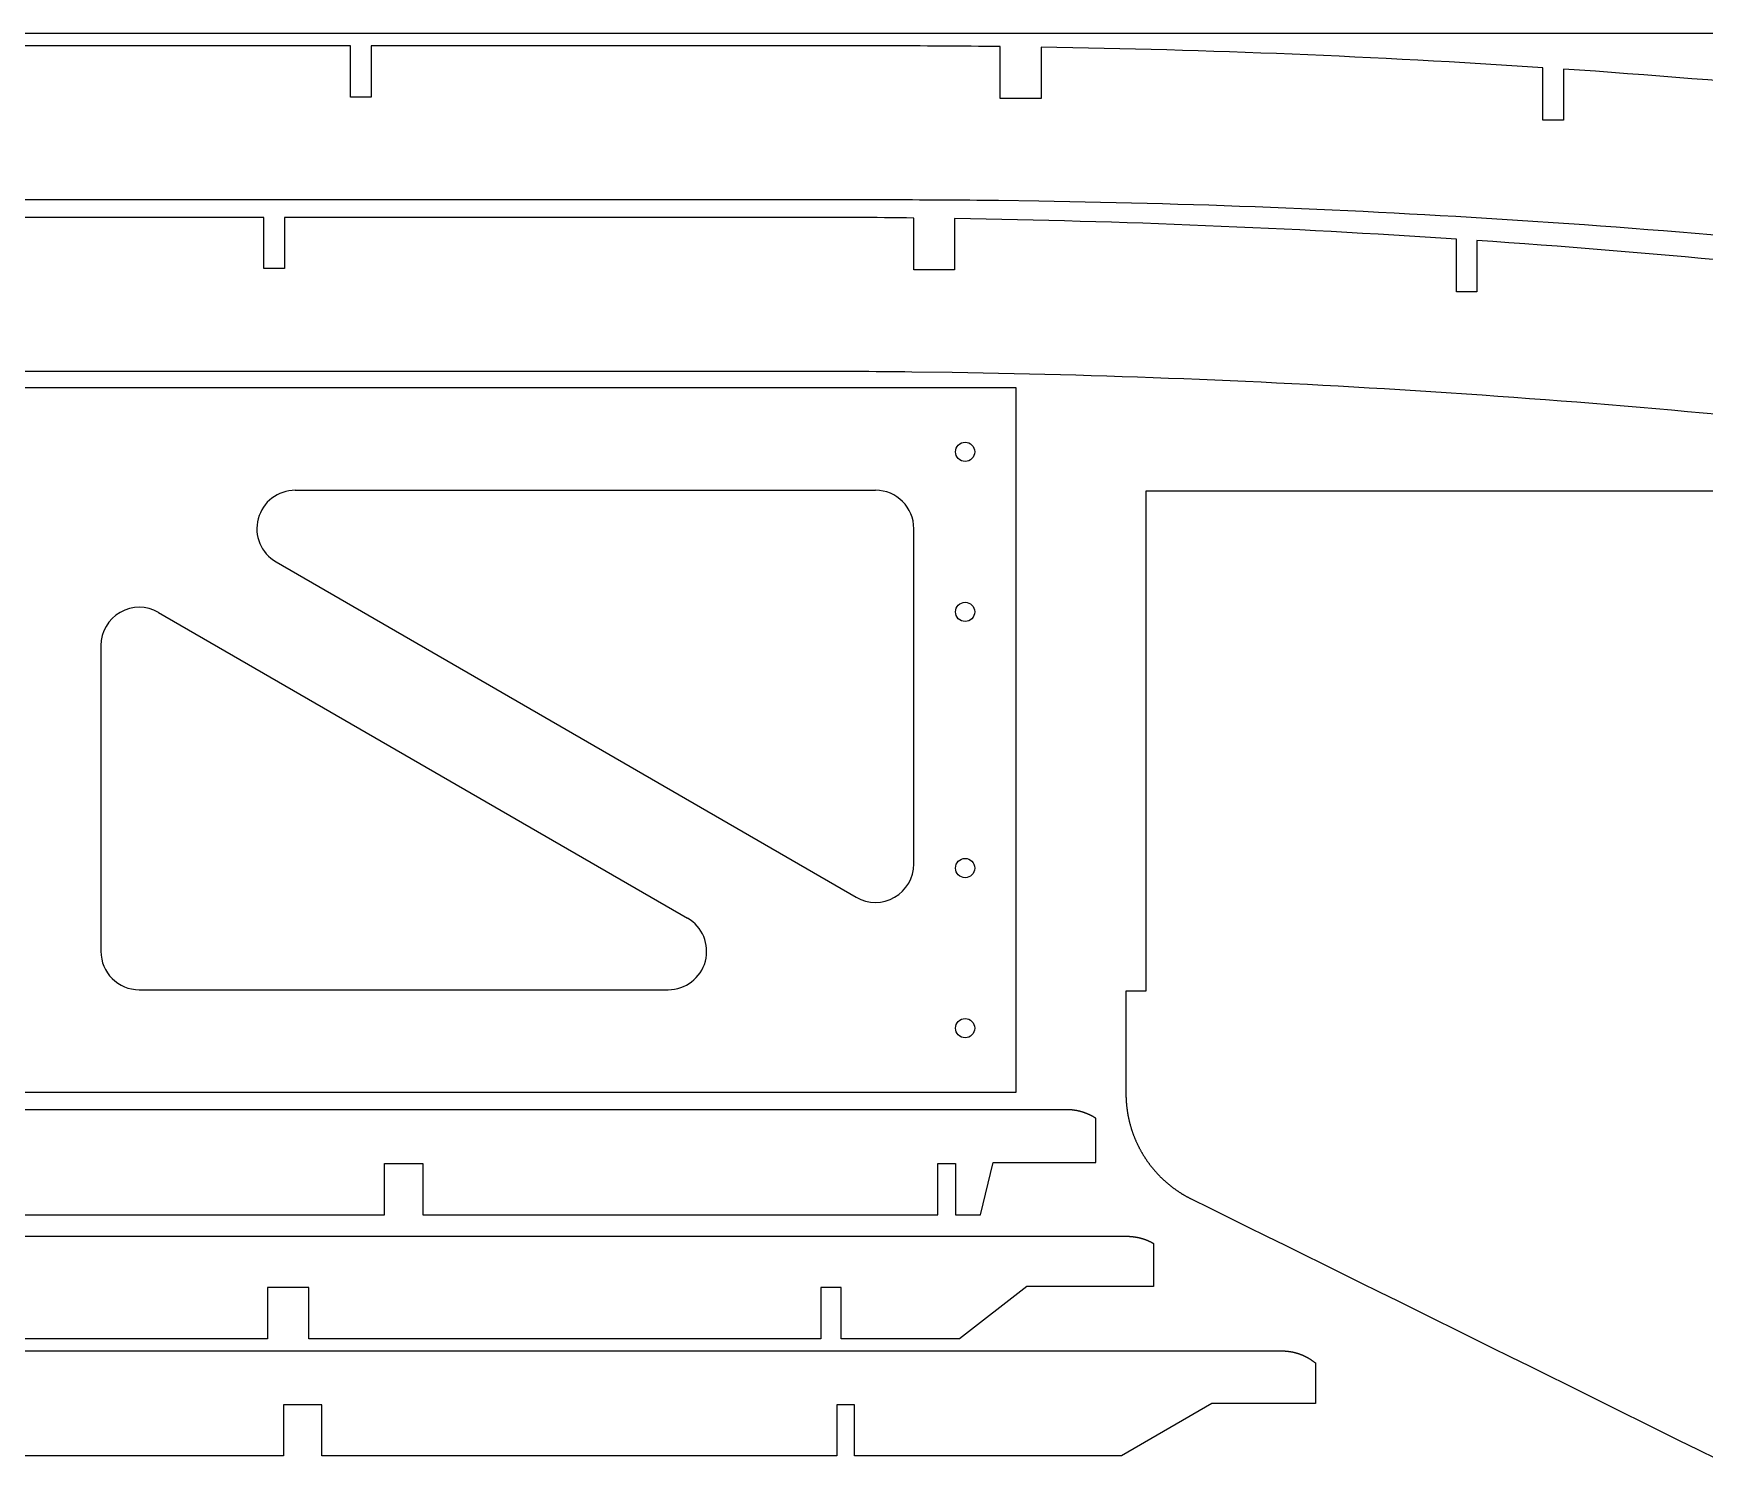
# Model space of a CAD drawing. Header units: inches. Extents: x -1514 to 1282, y -2074 to 286.
# Drawn here: x -535.99 to -503.37, y -653.21 to -625.26 of the extents above; entities that cross this region are included whole.
import ezdxf

# ---------------------------------------------------------------- set-up
doc = ezdxf.new("R2010")
doc.units = ezdxf.units.IN
doc.header["$LTSCALE"] = 0.1
doc.header["$MEASUREMENT"] = 0
doc.layers.add('pic', color=1, linetype='Continuous')

msp = doc.modelspace()

# ---------------------------------------------------------------- linework, layer by layer
at = {"color": 7, "linetype": 'Continuous', "lineweight": 25}
for p, q in [((-530.87964, -634.17484), (-519.55627, -634.17484)), ((-518.80627, -641.47001), (-518.80627, -634.92484)), ((-531.25497, -635.57417), (-519.9316, -642.11934)), ((-533.54878, -636.55837), (-523.22542, -642.52551)), ((-534.67411, -637.2077), (-534.67411, -643.17484)), ((-533.92411, -643.92484), (-523.60074, -643.92484))]:
    msp.add_line(p, q, dxfattribs=at)
for points in [[(-496.12667, -626.89517, 0.01288321), (-506.12667, -625.95366), (-506.12667, -626.95366), (-506.52667, -626.95366), (-506.52667, -625.92678, 0.01257078), (-516.31919, -625.52592), (-516.31919, -626.52592), (-517.11919, -626.52592), (-517.11919, -625.51494, 0.00291711), (-519.39379, -625.50167), (-529.39973, -625.50167), (-529.39973, -626.50167), (-529.79973, -626.50167), (-529.79973, -625.50167), (-543.79973, -625.50167)], [(-543.79973, -628.50167), (-529.79973, -628.50167), (-529.39973, -628.50167), (-519.39379, -628.50167, -0.00291711), (-517.15419, -628.51474), (-516.3665, -628.52555, -0.01257078), (-506.72468, -628.92024), (-506.33084, -628.9467, -0.01288321), (-496.48473, -629.87372)], [(-497.81757, -630.24098, 0.01288321), (-507.81757, -629.29946), (-507.81757, -630.29946), (-508.21757, -630.29946), (-508.21757, -629.27259, 0.01257078), (-518.01009, -628.87173), (-518.01009, -629.87173), (-518.81009, -629.87173), (-518.81009, -628.86075, 0.00291711), (-521.08469, -628.84748), (-531.09063, -628.84748), (-531.09063, -629.84748), (-531.49063, -629.84748), (-531.49063, -628.84748), (-545.49063, -628.84748)], [(-545.49063, -631.84748), (-531.49063, -631.84748), (-531.09063, -631.84748), (-521.08469, -631.84748, -0.00291711), (-518.84509, -631.86055), (-518.0574, -631.87135, -0.01257078), (-508.41558, -632.26605), (-508.02174, -632.29251, -0.01288321), (-498.17563, -633.21953)]]:
    msp.add_lwpolyline(points, format="xyb", dxfattribs=at)
msp.add_lwpolyline([(-571.40977, -632.17484), (-571.40977, -645.92484), (-516.80627, -645.92484), (-516.80627, -632.17484)], close=True, dxfattribs=at)
for points in [[(-496.58085, -634.1913), (-514.28085, -634.1913), (-514.28085, -643.95074), (-514.66685, -643.95074), (-514.66685, -645.95128), (-514.66683, -645.96119), (-514.66676, -645.9711), (-514.66665, -645.98102), (-514.6665, -645.99094), (-514.6663, -646.00086), (-514.66606, -646.01079), (-514.66578, -646.02071), (-514.66545, -646.03064), (-514.66508, -646.04057), (-514.66467, -646.0505), (-514.66421, -646.06043), (-514.66371, -646.07037), (-514.66316, -646.0803), (-514.66258, -646.09023), (-514.66195, -646.10016), (-514.66127, -646.11009), (-514.66056, -646.12002), (-514.6598, -646.12995), (-514.65899, -646.13988), (-514.65815, -646.14981), (-514.65726, -646.15973), (-514.65633, -646.16965), (-514.65535, -646.17957), (-514.65433, -646.18949), (-514.65327, -646.1994), (-514.65217, -646.20931), (-514.65103, -646.21922), (-514.64984, -646.22912), (-514.64861, -646.23902), (-514.64733, -646.24891), (-514.64602, -646.2588), (-514.64466, -646.26869), (-514.64326, -646.27857), (-514.64182, -646.28844), (-514.64033, -646.29831), (-514.6388, -646.30817), (-514.63724, -646.31803), (-514.63562, -646.32788), (-514.63397, -646.33772), (-514.63227, -646.34755), (-514.63054, -646.35738), (-514.62876, -646.3672), (-514.62694, -646.37701), (-514.62507, -646.38681), (-514.62317, -646.39661), (-514.62122, -646.4064), (-514.61923, -646.41617), (-514.6172, -646.42594), (-514.61513, -646.4357), (-514.61301, -646.44545), (-514.61086, -646.45518), (-514.60866, -646.46491), (-514.60642, -646.47463), (-514.60414, -646.48433), (-514.60182, -646.49403), (-514.59946, -646.50371), (-514.59706, -646.51338), (-514.59461, -646.52304), (-514.59213, -646.53269), (-514.5896, -646.54232), (-514.58703, -646.55194), (-514.58442, -646.56155), (-514.58177, -646.57115), (-514.57908, -646.58073), (-514.57635, -646.59029), (-514.57357, -646.59985), (-514.57076, -646.60939), (-514.5679, -646.61891), (-514.56501, -646.62842), (-514.56207, -646.63791), (-514.55909, -646.64739), (-514.55608, -646.65685), (-514.55302, -646.66629), (-514.54992, -646.67572), (-514.54678, -646.68513), (-514.5436, -646.69453), (-514.54038, -646.7039), (-514.53712, -646.71326), (-514.53382, -646.72261), (-514.53048, -646.73194), (-514.52709, -646.74126), (-514.52366, -646.75057), (-514.52019, -646.75987), (-514.51668, -646.76916), (-514.51312, -646.77843), (-514.50953, -646.78769), (-514.50589, -646.79693), (-514.50221, -646.80617), (-514.49849, -646.81539), (-514.49473, -646.82459), (-514.49092, -646.83378), (-514.48708, -646.84296), (-514.4832, -646.85212), (-514.47927, -646.86127), (-514.47531, -646.8704), (-514.4713, -646.87952), (-514.46725, -646.88862), (-514.46317, -646.8977), (-514.45904, -646.90677), (-514.45488, -646.91583), (-514.45067, -646.92486), (-514.44642, -646.93388), (-514.44214, -646.94288), (-514.43782, -646.95187), (-514.43345, -646.96084), (-514.42905, -646.96978), (-514.42461, -646.97872), (-514.42013, -646.98763), (-514.41561, -646.99652), (-514.41106, -647.0054), (-514.40646, -647.01426), (-514.40183, -647.02309), (-514.39716, -647.03191), (-514.39245, -647.04071), (-514.3877, -647.04949), (-514.38291, -647.05825), (-514.37809, -647.06698), (-514.37323, -647.0757), (-514.36833, -647.0844), (-514.3634, -647.09307), (-514.35843, -647.10172), (-514.35342, -647.11035), (-514.34838, -647.11896), (-514.34329, -647.12755), (-514.33818, -647.13611), (-514.33302, -647.14466), (-514.32783, -647.15318), (-514.32261, -647.16167), (-514.31734, -647.17014), (-514.31204, -647.17859), (-514.30671, -647.18702), (-514.30134, -647.19542), (-514.29594, -647.20379), (-514.2905, -647.21214), (-514.28502, -647.22047), (-514.27951, -647.22877), (-514.27396, -647.23705), (-514.26838, -647.2453), (-514.26277, -647.25352), (-514.25712, -647.26172), (-514.25144, -647.26989), (-514.24572, -647.27803), (-514.23997, -647.28615), (-514.23418, -647.29424), (-514.22836, -647.30231), (-514.22251, -647.31034), (-514.21662, -647.31835), (-514.2107, -647.32633), (-514.20475, -647.33428), (-514.19876, -647.3422), (-514.19274, -647.3501), (-514.18669, -647.35796), (-514.18061, -647.3658), (-514.17449, -647.37361), (-514.16834, -647.38138), (-514.16216, -647.38913), (-514.15594, -647.39685), (-514.14968, -647.40454), (-514.1434, -647.41221), (-514.13707, -647.41985), (-514.13071, -647.42747), (-514.12431, -647.43506), (-514.11788, -647.44263), (-514.11141, -647.45017), (-514.10491, -647.45768), (-514.09837, -647.46517), (-514.0918, -647.47263), (-514.08519, -647.48006), (-514.07855, -647.48747), (-514.07188, -647.49485), (-514.06517, -647.5022), (-514.05843, -647.50952), (-514.05166, -647.51682), (-514.04485, -647.52409), (-514.03801, -647.53133), (-514.03114, -647.53854), (-514.02423, -647.54572), (-514.01729, -647.55287), (-514.01032, -647.56), (-514.00332, -647.5671), (-513.99629, -647.57416), (-513.98922, -647.5812), (-513.98213, -647.58821), (-513.975, -647.59518), (-513.96784, -647.60213), (-513.96066, -647.60905), (-513.95344, -647.61594), (-513.94619, -647.62279), (-513.93891, -647.62962), (-513.9316, -647.63641), (-513.92426, -647.64318), (-513.9169, -647.64991), (-513.9095, -647.65661), (-513.90208, -647.66328), (-513.89462, -647.66991), (-513.88714, -647.67652), (-513.87963, -647.68309), (-513.87209, -647.68963), (-513.86452, -647.69614), (-513.85693, -647.70261), (-513.84931, -647.70905), (-513.84166, -647.71546), (-513.83398, -647.72183), (-513.82628, -647.72817), (-513.81855, -647.73448), (-513.8108, -647.74075), (-513.80302, -647.74699), (-513.79521, -647.7532), (-513.78737, -647.75937), (-513.77952, -647.7655), (-513.77163, -647.7716), (-513.76372, -647.77766), (-513.75579, -647.78369), (-513.74783, -647.78969), (-513.73985, -647.79565), (-513.73184, -647.80157), (-513.72381, -647.80745), (-513.71575, -647.8133), (-513.70767, -647.81912), (-513.69957, -647.82489), (-513.69144, -647.83063), (-513.68329, -647.83634), (-513.67512, -647.842), (-513.66693, -647.84763), (-513.65871, -647.85322), (-513.65047, -647.85878), (-513.64221, -647.86429), (-513.63393, -647.86977), (-513.62562, -647.87521), (-513.6173, -647.88061), (-513.60895, -647.88597), (-513.60058, -647.89129), (-513.59219, -647.89657), (-513.58799, -647.8992), (-513.58589, -647.90051), (-513.58376, -647.90183), (-513.57522, -647.90711), (-513.56665, -647.91235), (-513.55806, -647.91755), (-513.54944, -647.92271), (-513.5408, -647.92784), (-513.53214, -647.93293), (-513.52346, -647.93798), (-513.51475, -647.94299), (-513.50602, -647.94796), (-513.49727, -647.9529), (-513.4885, -647.9578), (-513.4797, -647.96266), (-513.47089, -647.96748), (-513.46205, -647.97226), (-513.4532, -647.977), (-513.44432, -647.98171), (-513.43542, -647.98637), (-513.4265, -647.99099), (-513.41757, -647.99558), (-513.40861, -648.00012), (-513.39963, -648.00463), (-513.39064, -648.00909)], [(-539.00474, -648.3162), (-529.1405, -648.3162), (-529.1405, -647.3162), (-528.3905, -647.3162), (-528.3905, -648.3162), (-518.3405, -648.3162), (-518.3405, -647.3162), (-517.9905, -647.3162), (-517.9905, -648.3162), (-517.50317, -648.3162), (-517.25926, -647.29589), (-515.25399, -647.29589), (-515.25399, -646.43483), (-515.26952, -646.42502), (-515.27346, -646.42255), (-515.27742, -646.42011), (-515.28139, -646.41768), (-515.28538, -646.41527), (-515.28937, -646.41287), (-515.29338, -646.4105), (-515.2974, -646.40814), (-515.30143, -646.40581), (-515.30547, -646.40349), (-515.30953, -646.40119), (-515.31359, -646.39891), (-515.31767, -646.39664), (-515.32176, -646.3944), (-515.32586, -646.39217), (-515.32997, -646.38997), (-515.33409, -646.38778), (-515.33823, -646.38561), (-515.34237, -646.38346), (-515.34652, -646.38133), (-515.35069, -646.37922), (-515.35486, -646.37712), (-515.35905, -646.37505), (-515.36324, -646.37299), (-515.36744, -646.37095), (-515.37166, -646.36893), (-515.37588, -646.36693), (-515.38011, -646.36495), (-515.38436, -646.36299), (-515.38861, -646.36105), (-515.39287, -646.35913), (-515.39714, -646.35722), (-515.40141, -646.35534), (-515.4057, -646.35347), (-515.40999, -646.35163), (-515.4143, -646.3498), (-515.41861, -646.34799), (-515.42293, -646.3462), (-515.42725, -646.34443), (-515.43159, -646.34268), (-515.43593, -646.34095), (-515.44028, -646.33924), (-515.44464, -646.33755), (-515.449, -646.33588), (-515.45338, -646.33423), (-515.45775, -646.33259), (-515.46214, -646.33098), (-515.46653, -646.32939), (-515.47093, -646.32781), (-515.47534, -646.32626), (-515.47975, -646.32472), (-515.48417, -646.32321), (-515.48859, -646.32172), (-515.49302, -646.32024), (-515.49745, -646.31879), (-515.5019, -646.31735), (-515.50634, -646.31593), (-515.51079, -646.31454), (-515.51525, -646.31316), (-515.51971, -646.31181), (-515.52418, -646.31047), (-515.52865, -646.30916), (-515.53313, -646.30786), (-515.53761, -646.30659), (-515.5421, -646.30533), (-515.54659, -646.3041), (-515.55108, -646.30288), (-515.55558, -646.30169), (-515.56008, -646.30051), (-515.56459, -646.29936), (-515.5691, -646.29823), (-515.57361, -646.29712), (-515.57813, -646.29602), (-515.58265, -646.29495), (-515.58717, -646.2939), (-515.5917, -646.29287), (-515.59627, -646.29185), (-515.60084, -646.29085), (-515.60541, -646.28987), (-515.60999, -646.28891), (-515.61458, -646.28798), (-515.61917, -646.28706), (-515.62376, -646.28616), (-515.62836, -646.28528), (-515.63296, -646.28442), (-515.63757, -646.28358), (-515.64218, -646.28276), (-515.6468, -646.28196), (-515.65142, -646.28118), (-515.65604, -646.28042), (-515.66067, -646.27968), (-515.6653, -646.27896), (-515.66993, -646.27826), (-515.67457, -646.27758), (-515.67921, -646.27692), (-515.68385, -646.27628), (-515.68849, -646.27566), (-515.69314, -646.27506), (-515.69779, -646.27448), (-515.70245, -646.27391), (-515.7071, -646.27337), (-515.71176, -646.27285), (-515.71642, -646.27235), (-515.72108, -646.27187), (-515.72574, -646.2714), (-515.73041, -646.27096), (-515.73508, -646.27054), (-515.73974, -646.27013), (-515.74441, -646.26975), (-515.74909, -646.26939), (-515.75376, -646.26904), (-515.75843, -646.26872), (-515.7631, -646.26841), (-515.76778, -646.26813), (-515.77245, -646.26786), (-515.77713, -646.26761), (-515.78181, -646.26739), (-515.78648, -646.26718), (-515.79116, -646.267), (-515.79584, -646.26683), (-515.80051, -646.26668), (-515.80519, -646.26655), (-515.80987, -646.26644), (-515.81454, -646.26636), (-515.81922, -646.26629), (-515.82389, -646.26624), (-515.82856, -646.26621), (-515.83321, -646.2662), (-562.52629, -646.2662)], [(-513.39072, -648.00931), (-513.02429, -648.19023), (-512.65788, -648.37117), (-512.29148, -648.55213), (-511.92509, -648.73312), (-511.55871, -648.91413), (-511.19234, -649.09517), (-510.82598, -649.27622), (-510.45964, -649.45731), (-510.09331, -649.63841), (-509.72699, -649.81954), (-509.36068, -650.00069), (-508.99438, -650.18187), (-508.62809, -650.36307), (-508.26182, -650.54429), (-507.89555, -650.72553), (-507.5293, -650.9068), (-507.16306, -651.08809), (-506.79683, -651.2694), (-506.43061, -651.45074), (-506.0644, -651.63209), (-505.69821, -651.81347), (-505.33202, -651.99488), (-504.96584, -652.1763), (-504.59968, -652.35775), (-504.23353, -652.53921), (-503.86739, -652.7207), (-503.50125, -652.90222), (-503.13513, -653.08375)], [(-567.98542, -648.73673), (-514.65746, -648.73673), (-514.65311, -648.73674), (-514.64877, -648.73677), (-514.64442, -648.73681), (-514.64008, -648.73688), (-514.63573, -648.73696), (-514.63139, -648.73705), (-514.62704, -648.73717), (-514.62269, -648.7373), (-514.61834, -648.73745), (-514.61399, -648.73762), (-514.60964, -648.7378), (-514.60529, -648.73801), (-514.60094, -648.73823), (-514.59659, -648.73847), (-514.59224, -648.73872), (-514.58789, -648.739), (-514.58354, -648.73929), (-514.57919, -648.73959), (-514.57484, -648.73992), (-514.5705, -648.74026), (-514.56615, -648.74063), (-514.5618, -648.741), (-514.55745, -648.7414), (-514.55311, -648.74181), (-514.54876, -648.74225), (-514.54442, -648.74269), (-514.54008, -648.74316), (-514.53574, -648.74364), (-514.5314, -648.74415), (-514.52706, -648.74466), (-514.52273, -648.7452), (-514.51839, -648.74575), (-514.51406, -648.74633), (-514.50973, -648.74691), (-514.50541, -648.74752), (-514.50108, -648.74814), (-514.49676, -648.74878), (-514.49244, -648.74944), (-514.48812, -648.75012), (-514.48381, -648.75081), (-514.47949, -648.75152), (-514.47518, -648.75225), (-514.47088, -648.75299), (-514.46658, -648.75375), (-514.46228, -648.75453), (-514.45798, -648.75533), (-514.45369, -648.75614), (-514.4494, -648.75698), (-514.44511, -648.75782), (-514.44083, -648.75869), (-514.43655, -648.75957), (-514.43228, -648.76047), (-514.42801, -648.76139), (-514.42375, -648.76233), (-514.41949, -648.76328), (-514.41523, -648.76425), (-514.41098, -648.76524), (-514.40673, -648.76624), (-514.40249, -648.76726), (-514.39825, -648.7683), (-514.39402, -648.76936), (-514.38979, -648.77043), (-514.38557, -648.77152), (-514.38136, -648.77262), (-514.37715, -648.77375), (-514.37294, -648.77489), (-514.36874, -648.77605), (-514.36455, -648.77722), (-514.36036, -648.77842), (-514.35618, -648.77963), (-514.352, -648.78085), (-514.34783, -648.7821), (-514.34367, -648.78336), (-514.33951, -648.78464), (-514.33536, -648.78593), (-514.33122, -648.78724), (-514.32709, -648.78857), (-514.32296, -648.78992), (-514.31883, -648.79128), (-514.31472, -648.79266), (-514.3106, -648.79406), (-514.30856, -648.79476), (-514.3065, -648.79548), (-514.30236, -648.79692), (-514.29823, -648.79839), (-514.29411, -648.79987), (-514.28999, -648.80136), (-514.28588, -648.80288), (-514.28177, -648.80441), (-514.27767, -648.80597), (-514.27358, -648.80753), (-514.26949, -648.80912), (-514.26541, -648.81072), (-514.26133, -648.81235), (-514.25726, -648.81398), (-514.2532, -648.81564), (-514.24914, -648.81731), (-514.24509, -648.819), (-514.24105, -648.82071), (-514.23702, -648.82244), (-514.23299, -648.82418), (-514.22897, -648.82594), (-514.22495, -648.82772), (-514.22095, -648.82951), (-514.21695, -648.83132), (-514.21296, -648.83315), (-514.20898, -648.83499), (-514.205, -648.83685), (-514.20104, -648.83873), (-514.19708, -648.84063), (-514.19313, -648.84254), (-514.18919, -648.84447), (-514.18525, -648.84641), (-514.18133, -648.84837), (-514.17742, -648.85035), (-514.17351, -648.85235), (-514.16961, -648.85436), (-514.16572, -648.85639), (-514.16184, -648.85843), (-514.15797, -648.86049), (-514.15411, -648.86257), (-514.15026, -648.86467), (-514.14642, -648.86678), (-514.14259, -648.8689), (-514.13877, -648.87105), (-514.13496, -648.87321), (-514.13116, -648.87538), (-514.12853, -648.8769), (-514.12853, -649.71671), (-516.60327, -649.71671), (-517.91555, -650.73673), (-520.22284, -650.73673), (-520.22284, -649.73673), (-520.62285, -649.73673), (-520.62285, -650.73673), (-530.61284, -650.73673), (-530.61284, -649.73673), (-531.42285, -649.73673), (-531.42285, -650.73673), (-541.22165, -650.73677)], [(-570.67423, -650.97438), (-511.62818, -650.97438), (-511.62275, -650.97439), (-511.61729, -650.97443), (-511.61182, -650.97451), (-511.60636, -650.97461), (-511.60089, -650.97474), (-511.59542, -650.9749), (-511.58995, -650.97509), (-511.58448, -650.97531), (-511.57901, -650.97555), (-511.57355, -650.97583), (-511.56808, -650.97613), (-511.56261, -650.97646), (-511.55714, -650.97682), (-511.55167, -650.97721), (-511.5462, -650.97763), (-511.54074, -650.97808), (-511.53527, -650.97856), (-511.52981, -650.97906), (-511.52435, -650.97959), (-511.51889, -650.98015), (-511.51343, -650.98074), (-511.50797, -650.98136), (-511.50252, -650.98201), (-511.49707, -650.98269), (-511.49163, -650.98339), (-511.48618, -650.98412), (-511.48074, -650.98488), (-511.47531, -650.98567), (-511.46988, -650.98649), (-511.46445, -650.98733), (-511.45902, -650.98821), (-511.4536, -650.98911), (-511.44819, -650.99004), (-511.44278, -650.991), (-511.43738, -650.99198), (-511.43198, -650.993), (-511.42658, -650.99404), (-511.4212, -650.99511), (-511.41582, -650.99621), (-511.41044, -650.99734), (-511.40507, -650.99849), (-511.39971, -650.99967), (-511.39436, -651.00088), (-511.38901, -651.00212), (-511.38367, -651.00339), (-511.37833, -651.00468), (-511.37301, -651.006), (-511.36769, -651.00735), (-511.36238, -651.00873), (-511.35708, -651.01013), (-511.35179, -651.01157), (-511.34651, -651.01303), (-511.34123, -651.01452), (-511.33597, -651.01603), (-511.33071, -651.01758), (-511.32546, -651.01915), (-511.32023, -651.02075), (-511.315, -651.02237), (-511.30979, -651.02403), (-511.30458, -651.02571), (-511.29939, -651.02742), (-511.2942, -651.02915), (-511.28903, -651.03092), (-511.28387, -651.03271), (-511.27872, -651.03453), (-511.27358, -651.03637), (-511.26845, -651.03825), (-511.26333, -651.04015), (-511.25821, -651.04209), (-511.2531, -651.04405), (-511.24801, -651.04604), (-511.24292, -651.04806), (-511.23784, -651.0501), (-511.23277, -651.05217), (-511.22771, -651.05428), (-511.22266, -651.0564), (-511.21762, -651.05856), (-511.21259, -651.06075), (-511.20757, -651.06296), (-511.20256, -651.0652), (-511.19757, -651.06746), (-511.19258, -651.06975), (-511.1876, -651.07207), (-511.18264, -651.07442), (-511.17769, -651.07679), (-511.17275, -651.07919), (-511.16782, -651.08162), (-511.16291, -651.08407), (-511.15801, -651.08655), (-511.15312, -651.08906), (-511.14824, -651.09159), (-511.14338, -651.09415), (-511.13853, -651.09673), (-511.1337, -651.09934), (-511.12887, -651.10198), (-511.12407, -651.10464), (-511.11927, -651.10733), (-511.11449, -651.11004), (-511.10973, -651.11278), (-511.10498, -651.11554), (-511.10024, -651.11833), (-511.09552, -651.12114), (-511.09082, -651.12398), (-511.08613, -651.12684), (-511.08146, -651.12973), (-511.0768, -651.13265), (-511.07216, -651.13558), (-511.06754, -651.13854), (-511.06293, -651.14153), (-511.05834, -651.14454), (-511.05377, -651.14758), (-511.04921, -651.15064), (-511.04467, -651.15372), (-511.04015, -651.15683), (-511.03565, -651.15996), (-511.03117, -651.16311), (-511.0267, -651.16629), (-511.02225, -651.16949), (-511.01782, -651.17272), (-511.01341, -651.17596), (-511.00902, -651.17924), (-511.00465, -651.18253), (-511.0003, -651.18585), (-510.99597, -651.18919), (-510.99166, -651.19255), (-510.98736, -651.19594), (-510.98309, -651.19935), (-510.9696, -651.21024), (-510.9696, -652.00433), (-512.9879, -652.00433), (-514.75467, -653.02438), (-519.96196, -653.02438), (-519.96196, -652.02438), (-520.31196, -652.02438), (-520.31196, -653.02438), (-530.36196, -653.02438), (-530.36196, -652.02438), (-531.11196, -652.02438), (-531.11196, -653.02438), (-540.9762, -653.02438)]]:
    msp.add_lwpolyline(points, dxfattribs=at)
for centre in [(-517.80627, -633.42484), (-517.80627, -636.54984), (-517.80627, -641.54984), (-517.80627, -644.67484)]:
    msp.add_circle(centre, 0.1875, dxfattribs=at)
for centre, start, end in [((-530.87964, -634.92484), 90, 239.971089), ((-519.55627, -634.92484), 0, 90), ((-533.92411, -637.2077), 59.971089, 180), ((-519.55627, -641.47001), 239.971089, 0), ((-523.60074, -643.17484), 270, 59.971089), ((-533.92411, -643.17484), 180, 270)]:
    msp.add_arc(centre, 0.75, start, end, dxfattribs=at)
at = {"layer": 'pic', "color": 1}
msp.add_lwpolyline([(-571.68465, -668.25742), (-458.18465, -668.25742), (-458.18465, -625.25742), (-571.68465, -625.25742)], close=True, dxfattribs=at)

doc.saveas('drawing.dxf')
